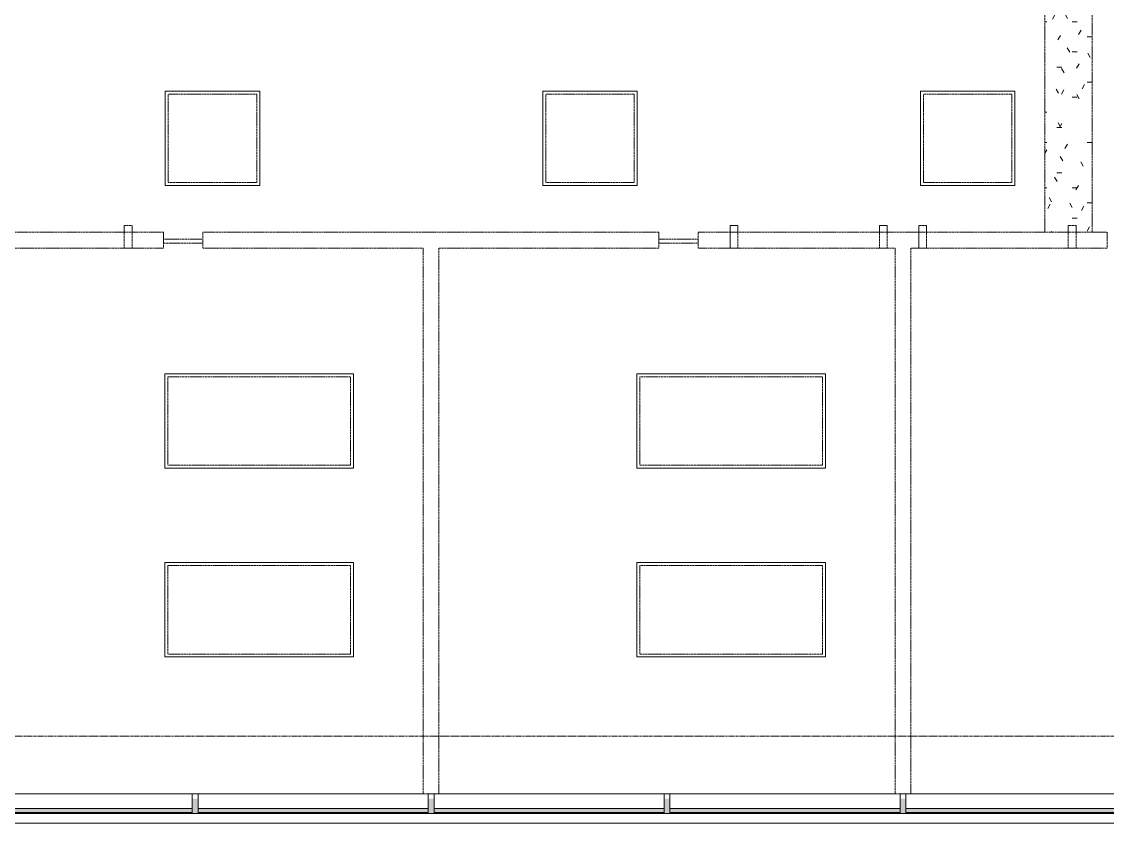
# Model space of a CAD drawing. Header units: inches. Extents: x -1263 to 2214, y -160 to 2229.
# Drawn here: x -401.5 to -125.4, y 717.8 to 921.6 of the extents above; entities that cross this region are included whole.
import ezdxf

# ---------------------------------------------------------------- set-up
doc = ezdxf.new("R2010")
doc.units = ezdxf.units.IN
doc.header["$MEASUREMENT"] = 0
doc.linetypes.add('Demolished', pattern=[0.1875, 0.125, -0.0625])
doc.linetypes.add('Grid Line 1_2_', pattern=[0.875, 0.5, -0.125, 0.125, -0.125])
for name, color, linetype, lineweight in [('A-CLNG', 13, 'Continuous', 13), ('A-CLNG-PATT', 13, 'Continuous', 13), ('A-DETL-GENF', 92, 'Continuous', 9), ('A-DOOR', 31, 'Demolished', 9), ('A-DOOR-FRAM', 31, 'Demolished', 20), ('A-GLAZ-CURT', 52, 'Demolished', 9), ('A-GLAZ-CWMG', 51, 'Continuous', 13), ('A-WALL', 113, 'Demolished', 9), ('E-LITE-EQPM', 33, 'Demolished', 9), ('S-GRID', 1, 'Continuous', 9)]:
    doc.layers.add(name, color=color, linetype=linetype, lineweight=lineweight)

# ---------------------------------------------------------------- blocks, each defined once
blk = doc.blocks.new('Single Flush - OTJ_SOLIDFLUSH_ALUM-4837881-6TH FLOOR RCP DEMO')
at = {"layer": 'A-DOOR-FRAM', "color": 250}
for p, q in [((-20, -3.75), (-20, 2)), ((-20, 2), (-18, 2)), ((-18, -3.75), (-18, 2)), ((18.000004, -3.75), (18.000004, 2)), ((18.000004, 2), (20.000004, 2)), ((20.000004, -3.75), (20.000004, 2)), ((-20, -3.75), (-18, -3.75)), ((18.000004, -3.75), (20.000004, -3.75))]:
    blk.add_line(p, q, dxfattribs=at)
blk = doc.blocks.new('Single Flush - OTJ_SOLIDFLUSH_ALUM-4837941-6TH FLOOR RCP DEMO')
at = {"layer": 'A-DOOR-FRAM', "color": 250}
for p, q in [((-20, 3.75), (-20, -2)), ((-20, 3.75), (-18, 3.75)), ((-18, 3.75), (-18, -2)), ((18.000004, 3.75), (18.000004, -2)), ((18.000004, 3.75), (20.000004, 3.75)), ((20.000004, 3.75), (20.000004, -2)), ((-20, -2), (-18, -2)), ((18.000004, -2), (20.000004, -2))]:
    blk.add_line(p, q, dxfattribs=at)
blk = doc.blocks.new('System Panel - Glazed-4866112-6TH FLOOR RCP DEMO')
at = {"layer": 'A-GLAZ-CURT', "color": 250, "lineweight": 20}
for p, q in [((-5, 0.75), (-5, 1.75)), ((-5, 1.75), (5, 1.75)), ((5, 0.75), (-5, 0.75)), ((5, 1.75), (5, 0.75))]:
    blk.add_line(p, q, dxfattribs=at)
blk = doc.blocks.new('Rectangular Mullion - 1_5_ x 2_5_ rectangular-V3-6TH FLOOR RCP DEMO')
at = {"layer": 'A-GLAZ-CWMG', "lineweight": 9}
for p, q in [((-358.12, 725.26), (-416.62, 725.26)), ((-358.12, 720.26), (-416.62, 720.26))]:
    blk.add_line(p, q, dxfattribs=at)
blk = doc.blocks.new('System Panel - Glazed-5268268-6TH FLOOR RCP DEMO')
at = {"layer": 'A-GLAZ-CURT', "linetype": 'Continuous'}
blk.add_hatch(color=7, dxfattribs=at).paths.add_polyline_path([(-29.25, 1.75), (-29.25, 0.75), (29.25, 0.75), (29.25, 1.75)], flags=0)
at = {"layer": 'A-GLAZ-CURT', "color": 8, "linetype": 'Continuous', "lineweight": 20}
for p, q in [((-29.25, 0.75), (-29.25, 1.75)), ((-29.25, 1.75), (29.25, 1.75)), ((29.25, 0.75), (-29.25, 0.75)), ((29.25, 1.75), (29.25, 0.75))]:
    blk.add_line(p, q, dxfattribs=at)
blk = doc.blocks.new('Rectangular Mullion - 1_5_ x 2_5_ rectangular-V4-6TH FLOOR RCP DEMO')
at = {"layer": 'A-GLAZ-CWMG', "lineweight": 9}
for p, q in [((-299.38, 725.26), (-356.62, 725.26)), ((-298.12, 720.26), (-356.62, 720.26))]:
    blk.add_line(p, q, dxfattribs=at)
blk = doc.blocks.new('Rectangular Mullion - 1_5_ x 2_5_ rectangular-V5-6TH FLOOR RCP DEMO')
at = {"layer": 'A-GLAZ-CWMG', "lineweight": 9}
for p, q in [((-238.12, 725.26), (-295.38, 725.26)), ((-238.12, 720.26), (-296.62, 720.26))]:
    blk.add_line(p, q, dxfattribs=at)
blk = doc.blocks.new('Rectangular Mullion - 1_5_ x 2_5_ rectangular-V6-6TH FLOOR RCP DEMO')
at = {"layer": 'A-GLAZ-CWMG', "lineweight": 9}
for p, q in [((-179.36, 725.26), (-236.62, 725.26)), ((-178.12, 720.26), (-236.62, 720.26))]:
    blk.add_line(p, q, dxfattribs=at)
blk = doc.blocks.new('Rectangular Mullion - 1_5_ x 2_5_ rectangular-V7-6TH FLOOR RCP DEMO')
at = {"layer": 'A-GLAZ-CWMG', "lineweight": 9}
for p, q in [((-118.12, 725.26), (-175.36, 725.26)), ((-118.12, 720.26), (-176.62, 720.26))]:
    blk.add_line(p, q, dxfattribs=at)
blk = doc.blocks.new('Rectangular Mullion - 1_5_ x 2_5_ rectangular-5268262-6TH FLOOR RCP DEMO')
at = {"layer": 'A-GLAZ-CWMG', "lineweight": 9}
blk.add_hatch(color=7, dxfattribs=at).paths.add_polyline_path([(-0.75, -2), (-0.75, 1.74), (0.75, 1.74), (0.75, -2)], flags=0)
at = {"layer": 'A-GLAZ-CWMG', "color": 8, "lineweight": 20}
for p, q in [((0.75, 3), (-0.75, 3)), ((-0.75, 3), (-0.75, -2)), ((0.75, -2), (0.75, 3)), ((-0.75, -2), (0.75, -2))]:
    blk.add_line(p, q, dxfattribs=at)
blk = doc.blocks.new('FAR22_CH - FAR24_CH-5125636-6TH FLOOR RCP DEMO')
at = {"layer": 'A-DETL-GENF', "color": 7, "linetype": 'Demolished'}
for p, q in [((0, 0), (48, 0)), ((0, -24), (0, 0)), ((0.75, -0.75), (0.75, -23.25)), ((47.25, -0.75), (0.75, -0.75)), ((47.25, -23.25), (47.25, -0.75)), ((48, 0), (48, -24)), ((48, -24), (0, -24)), ((0.75, -23.25), (47.25, -23.25))]:
    blk.add_line(p, q, dxfattribs=at)
blk = doc.blocks.new('FAR22_CH - FAR22_CH-4992025-6TH FLOOR RCP DEMO')
at = {"layer": 'A-DETL-GENF', "color": 7, "linetype": 'Demolished'}
for p, q in [((0, 0), (24, 0)), ((0, -24), (0, 0)), ((0.75, -0.75), (0.75, -23.25)), ((23.25, -0.75), (0.75, -0.75)), ((23.25, -23.25), (23.25, -0.75)), ((24, 0), (24, -24)), ((24, -24), (0, -24)), ((0.75, -23.25), (23.25, -23.25))]:
    blk.add_line(p, q, dxfattribs=at)

msp = doc.modelspace()

# ---------------------------------------------------------------- hatches: boundary and pattern name
at = {"layer": 'A-CLNG-PATT', "linetype": 'Demolished'}
h = msp.add_hatch(dxfattribs=at)
h.set_pattern_fill('FP_1', color=10, style=0, pattern_type=2)
h.set_pattern_definition([(0, (0, 0), (15.36, 3.84), [1.267, -10.253, 1.267, -10.253, -61.44]), (0, (0, 0), (15.36, 3.84), [-23.04, 1.267, -21.773, 1.267, -10.253, -26.88]), (0, (0, 0), (15.36, 3.84), [-57.6, 1.267, -6.413, 1.267, -17.933]), (120, (5.76, 1.92), (-11.005538, 11.38215), [1.267, -10.253, 1.267, -10.253, -61.44]), (120, (5.76, 1.92), (-11.005538, 11.38215), [-23.04, 1.267, -21.773, 1.267, -10.253, -26.88]), (120, (5.76, 1.92), (-11.005538, 11.38215), [-57.6, 1.267, -6.413, 1.267, -17.933]), (240, (7.68, 9.6), (-4.354462, -15.22215), [1.267, -10.253, 1.267, -10.253, -61.44]), (240, (7.68, 9.6), (-4.354462, -15.22215), [-23.04, 1.267, -21.773, 1.267, -10.253, -26.88]), (240, (7.68, 9.6), (-4.354462, -15.22215), [-57.6, 1.267, -6.413, 1.267, -17.933])])
h.paths.add_polyline_path([(-133.36, 868.05), (-129.29, 868.05), (-129.29, 928.03), (-141.29, 928.03), (-141.29, 868.05)], flags=0)

# ---------------------------------------------------------------- linework, layer by layer
at = {"layer": 'A-CLNG', "color": 7, "linetype": 'Demolished', "lineweight": 9}
for p, q in [((-141.29, 868.05), (-141.29, 928.03)), ((-129.29, 928.03), (-129.29, 868.05)), ((-340.95, 903.94), (-364.95, 903.94)), ((-364.95, 903.94), (-364.95, 879.94)), ((-340.95, 879.94), (-340.95, 903.94)), ((-244.95, 903.94), (-268.95, 903.94)), ((-268.95, 903.94), (-268.95, 879.94)), ((-244.95, 879.94), (-244.95, 903.94)), ((-148.95, 903.94), (-172.95, 903.94)), ((-172.95, 903.94), (-172.95, 879.94)), ((-148.95, 879.94), (-148.95, 903.94)), ((-364.95, 879.94), (-340.95, 879.94)), ((-268.95, 879.94), (-244.95, 879.94)), ((-172.95, 879.94), (-148.95, 879.94)), ((-317.07, 832.06), (-365.07, 832.06)), ((-365.07, 832.06), (-365.07, 808.06)), ((-317.07, 808.06), (-317.07, 832.06)), ((-197.07, 832.06), (-245.07, 832.06)), ((-245.07, 832.06), (-245.07, 808.06)), ((-197.07, 808.06), (-197.07, 832.06)), ((-365.07, 808.06), (-317.07, 808.06)), ((-245.07, 808.06), (-197.07, 808.06)), ((-317.07, 784.06), (-365.07, 784.06)), ((-365.07, 784.06), (-365.07, 760.06)), ((-317.07, 760.06), (-317.07, 784.06)), ((-197.07, 784.06), (-245.07, 784.06)), ((-245.07, 784.06), (-245.07, 760.06)), ((-197.07, 760.06), (-197.07, 784.06)), ((-365.07, 760.06), (-317.07, 760.06)), ((-245.07, 760.06), (-197.07, 760.06))]:
    msp.add_line(p, q, dxfattribs=at)
at = {"layer": 'A-WALL', "color": 7}
for p, q in [((-373.37, 868.05), (-413.37, 868.05)), ((-181.36, 868.05), (-221.36, 868.05)), ((-133.36, 868.05), (-173.36, 868.05)), ((-413.37, 864.05), (-373.37, 864.05)), ((-221.36, 864.05), (-181.36, 864.05)), ((-173.36, 864.05), (-133.36, 864.05))]:
    msp.add_line(p, q, dxfattribs=at)
at = {"layer": 'A-WALL', "color": 250, "lineweight": 20}
for p, q in [((-373.37, 864.05), (-373.37, 868.05)), ((-373.37, 868.05), (-365.42, 868.05)), ((-365.42, 868.05), (-365.42, 864.05)), ((-355.42, 864.05), (-355.42, 868.05)), ((-355.42, 868.05), (-239.42, 868.05)), ((-239.42, 868.05), (-239.42, 864.05)), ((-229.42, 864.05), (-229.42, 868.05)), ((-229.42, 868.05), (-221.36, 868.05)), ((-221.36, 868.05), (-221.36, 864.05)), ((-181.36, 864.05), (-181.36, 868.05)), ((-181.36, 868.05), (-173.36, 868.05)), ((-173.36, 868.05), (-173.36, 864.05)), ((-133.36, 864.05), (-133.36, 868.05)), ((-133.36, 868.05), (-125.42, 868.05)), ((-125.42, 868.05), (-125.42, 864.05)), ((-365.42, 864.05), (-373.37, 864.05)), ((-299.38, 864.05), (-355.42, 864.05)), ((-299.38, 725.26), (-299.38, 864.05)), ((-239.42, 864.05), (-295.38, 864.05)), ((-295.38, 864.05), (-295.38, 725.26)), ((-221.36, 864.05), (-229.42, 864.05)), ((-179.36, 864.05), (-181.36, 864.05)), ((-179.36, 725.26), (-179.36, 864.05)), ((-173.36, 864.05), (-175.36, 864.05)), ((-175.36, 864.05), (-175.36, 725.26)), ((-125.42, 864.05), (-133.36, 864.05)), ((-295.38, 725.26), (-299.38, 725.26)), ((-175.36, 725.26), (-179.36, 725.26))]:
    msp.add_line(p, q, dxfattribs=at)
at = {"layer": 'A-WALL', "linetype": 'Continuous'}
msp.add_line((-1172.02, 717.76), (1417.6, 717.76), dxfattribs=at)
at = {"layer": 'S-GRID', "linetype": 'Grid Line 1_2_'}
msp.add_line((-1262.83, 739.92), (1480.44, 739.92), dxfattribs=at)

# ---------------------------------------------------------------- block references
at = {"layer": 'A-DOOR', "color": 7, "rotation": 180}
for p in [(-393.37, 866.05), (-153.36, 866.05)]:
    msp.add_blockref('Single Flush - OTJ_SOLIDFLUSH_ALUM-4837881-6TH FLOOR RCP DEMO', p, dxfattribs=at)
at = {"layer": 'A-DOOR', "color": 7}
msp.add_blockref('Single Flush - OTJ_SOLIDFLUSH_ALUM-4837941-6TH FLOOR RCP DEMO', (-201.36, 866.05), dxfattribs=at)
at = {"layer": 'A-GLAZ-CURT', "color": 7, "rotation": 180}
for p in [(-360.42, 867.05), (-234.42, 867.05)]:
    msp.add_blockref('System Panel - Glazed-4866112-6TH FLOOR RCP DEMO', p, dxfattribs=at)
at = {"layer": 'A-GLAZ-CURT', "linetype": 'Continuous', "rotation": 180}
for p in [(-387.37, 722.26), (-327.37, 722.26), (-267.37, 722.26), (-207.37, 722.26), (-147.37, 722.26)]:
    msp.add_blockref('System Panel - Glazed-5268268-6TH FLOOR RCP DEMO', p, dxfattribs=at)
at = {"layer": 'A-GLAZ-CWMG', "lineweight": 9}
for name in ['Rectangular Mullion - 1_5_ x 2_5_ rectangular-V3-6TH FLOOR RCP DEMO', 'Rectangular Mullion - 1_5_ x 2_5_ rectangular-V4-6TH FLOOR RCP DEMO', 'Rectangular Mullion - 1_5_ x 2_5_ rectangular-V5-6TH FLOOR RCP DEMO', 'Rectangular Mullion - 1_5_ x 2_5_ rectangular-V6-6TH FLOOR RCP DEMO', 'Rectangular Mullion - 1_5_ x 2_5_ rectangular-V7-6TH FLOOR RCP DEMO']:
    msp.add_blockref(name, (0, 0), dxfattribs=at)
at = {"layer": 'A-GLAZ-CWMG', "lineweight": 9, "extrusion": (0, 0, -1)}
for p in [(357.37, 722.26), (297.37, 722.26), (237.37, 722.26), (177.37, 722.26)]:
    msp.add_blockref('Rectangular Mullion - 1_5_ x 2_5_ rectangular-5268262-6TH FLOOR RCP DEMO', p, dxfattribs=at)
at = {"layer": 'E-LITE-EQPM', "color": 7}
for name, p in [('FAR22_CH - FAR22_CH-4992025-6TH FLOOR RCP DEMO', (-364.95, 903.94)), ('FAR22_CH - FAR22_CH-4992025-6TH FLOOR RCP DEMO', (-268.95, 903.94)), ('FAR22_CH - FAR22_CH-4992025-6TH FLOOR RCP DEMO', (-172.95, 903.94)), ('FAR22_CH - FAR24_CH-5125636-6TH FLOOR RCP DEMO', (-365.07, 832.06)), ('FAR22_CH - FAR24_CH-5125636-6TH FLOOR RCP DEMO', (-245.07, 832.06)), ('FAR22_CH - FAR24_CH-5125636-6TH FLOOR RCP DEMO', (-365.07, 784.06)), ('FAR22_CH - FAR24_CH-5125636-6TH FLOOR RCP DEMO', (-245.07, 784.06))]:
    msp.add_blockref(name, p, dxfattribs=at)

doc.saveas('drawing.dxf')
